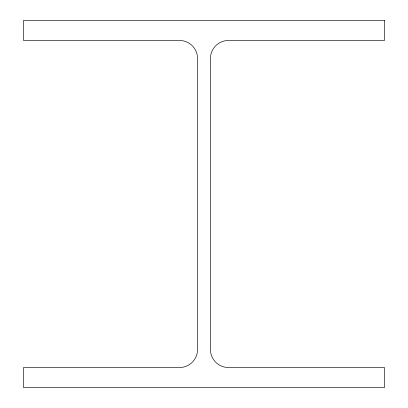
<?xml version="1.0" encoding="UTF-8"?>
<svg xmlns="http://www.w3.org/2000/svg" width="408" height="408" viewBox="0 0 408 408"><rect width="100%" height="100%" fill="white"/><g stroke="black" fill="none" stroke-linecap="round" stroke-linejoin="round"><path stroke-width="0.61" d="M384.453 20.4L23.547 20.4L23.547 40.484L179.571 40.484A17.988 17.988 0 0 1 197.554 58.466L197.554 349.534A17.988 17.988 0 0 1 179.571 367.516L23.547 367.516L23.547 387.6L384.453 387.6L384.453 367.516L228.429 367.516A17.988 17.988 0 0 1 210.446 349.534L210.446 58.466A17.988 17.988 0 0 1 228.429 40.484L384.453 40.484L384.453 20.4"/></g></svg>
